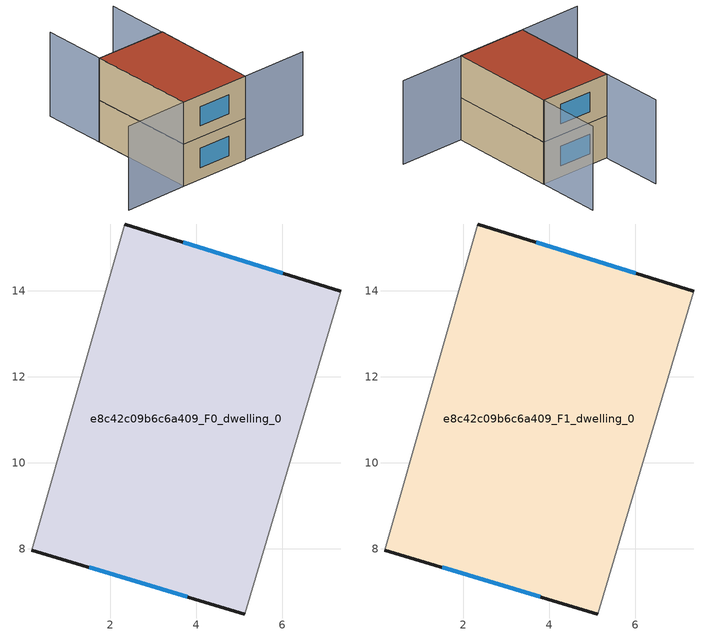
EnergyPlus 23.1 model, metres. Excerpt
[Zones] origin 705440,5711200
e8c42c09b6c6a409_F0_dwelling_0
 floor ground (EU_floor_Construction): 7.36,13.98 5.13,6.48 0.18,7.96 2.34,15.55 z0
 wall outside (EU_wall_Construction): 7.36,13.98 2.34,15.55 / 0.18,7.96 5.13,6.48 z0:3
 wall adiabatic (EU_wall_Construction): 5.13,6.48 7.36,13.98 / 2.34,15.55 0.18,7.96 z0:3
 window (EU_Window_Construction): 6.01,14.4 3.69,15.13 / 1.51,7.57 3.79,6.88 z0.81:2.19
e8c42c09b6c6a409_F1_dwelling_0
 floor to e8c42c09b6c6a409_F0_dwelling_0 (EU_floor_Construction): 7.36,13.98 5.13,6.48 0.17,7.96 2.34,15.55 z3
 wall outside (EU_wall_Construction): 7.36,13.98 2.34,15.55 / 0.18,7.96 5.13,6.48 z3:6
 wall adiabatic (EU_wall_Construction): 5.13,6.48 7.36,13.98 / 2.34,15.55 0.18,7.96 z3:6
 window (EU_Window_Construction): 6.01,14.4 3.69,15.13 / 1.51,7.57 3.79,6.88 z3.81:5.19
 roof outside (EU_roof_Construction): 5.13,6.48 7.36,13.98 2.34,15.55 0.18,7.96 z6
shading: 3.63,19.96 0.17,7.97 / 0.17,7.97 -4.32,9.26 / 9.78,5.11 5.13,6.48 / 5.13,6.48 8.66,18.41 z0:6
[Building]
EU S2 Campaign: North Axis=0; Terrain=City; Solar Distribution=FullExterior
[Site:Location]
London: Latitude=51.5; Longitude=-0.5; Time Zone=0; Elevation=25
[SizingPeriod:WeatherFileDays]
AnnualSizingPeriod: Begin Month=1; Begin Day of Month=1; End Month=12; End Day of Month=31; Day of Week for Start Day=Monday; Use Weather File Daylight Saving Period=No; Use Weather File Rain and Snow Indicators=No
[MATERIAL]
EU_InternalMass_Material: Roughness=MediumRough; Thickness=0.1; Conductivity=1; Density=1800; Specific Heat=900; Thermal Absorptance=0.9; Solar Absorptance=0.7; Visible Absorptance=0.7
[MATERIAL:NOMASS] Roughness=MediumRough; Thermal Absorptance=0.9; Solar Absorptance=0.7; Visible Absorptance=0.7
Name | Thermal Resistance
EU_wall_NoMass | 0.555556
EU_roof_NoMass | 0.510204
EU_floor_NoMass | 1.68919
[WINDOWMATERIAL:SIMPLEGLAZINGSYSTEM]
EU_Window_SimpleGlazing: UFactor=3.96; Solar Heat Gain Coefficient=0.85; Visible Transmittance=0.85
[CONSTRUCTION]
EU_wall_Construction: EU_wall_NoMass
EU_roof_Construction: EU_roof_NoMass
EU_floor_Construction: EU_floor_NoMass
EU_Window_Construction: EU_Window_SimpleGlazing
EU_InternalMass_Construction: EU_InternalMass_Material
[ZONE] Type=1; Multiplier=1; Ceiling Height=autocalculate; Volume=122.802; Floor Area=autocalculate; Part of Total Floor Area=Yes
e8c42c09b6c6a409_F0_dwelling_0; e8c42c09b6c6a409_F1_dwelling_0
[INTERNALMASS] Construction=EU_InternalMass_Construction; Surface Area=40.9338
Name | Zone or ZoneList
e8c42c09b6c6a409_F0_dwelling_0_EU_InternalMass | e8c42c09b6c6a409_F0_dwelling_0
e8c42c09b6c6a409_F1_dwelling_0_EU_InternalMass | e8c42c09b6c6a409_F1_dwelling_0
[OTHEREQUIPMENT] Fuel Type=Electricity; Design Level Calculation Method=Watts/Area; Power per Zone Floor Area=1; Fraction Latent=0; Fraction Radiant=0; Fraction Lost=0; Carbon Dioxide Generation Rate=0; EndUse Subcategory=EU_Step8_InternalGains
Name | Zone or ZoneList or Space or SpaceList | Schedule
EU_Step8_InternalGain_e8c42c09b6c6a409_F0_dwelling_0_f000 | e8c42c09b6c6a409_F0_dwelling_0 | EU_Step8_GainSchedule_e8c42c09b6c6a409_F0_dwelling_0_f000
EU_Step8_InternalGain_e8c42c09b6c6a409_F1_dwelling_0_f000 | e8c42c09b6c6a409_F1_dwelling_0 | EU_Step8_GainSchedule_e8c42c09b6c6a409_F1_dwelling_0_f000
[ZONEVENTILATION:DESIGNFLOWRATE] Schedule=EU_AlwaysOn; Design Flow Rate Calculation Method=AirChanges/Hour; Air Changes per Hour=0.48; Ventilation Type=Natural; Fan Pressure Rise=0; Fan Total Efficiency=1; Constant Term Coefficient=1; Temperature Term Coefficient=0; Velocity Term Coefficient=0; Velocity Squared Term Coefficient=0; Minimum Indoor Temperature=-100; Maximum Indoor Temperature=100; Delta Temperature=-100; Minimum Outdoor Temperature=-100; Maximum Outdoor Temperature=100; Maximum Wind Speed=40
Name | Zone or ZoneList or Space or SpaceList
EU_ConstantAir_e8c42c09b6c6a409_F0_dwelling_0 | e8c42c09b6c6a409_F0_dwelling_0
EU_ConstantAir_e8c42c09b6c6a409_F1_dwelling_0 | e8c42c09b6c6a409_F1_dwelling_0
[HVACTEMPLATE:THERMOSTAT] Constant Heating Setpoint=20; Constant Cooling Setpoint=50
EU_HeatOnly_e8c42c09b6c6a409_F0_dwelling_0; EU_HeatOnly_e8c42c09b6c6a409_F1_dwelling_0
[HVACTEMPLATE:ZONE:IDEALLOADSAIRSYSTEM] System Availability Schedule=EU_AlwaysOn; Maximum Heating Supply Air Temperature=50; Minimum Cooling Supply Air Temperature=13; Maximum Heating Supply Air Humidity Ratio=0.0156; Minimum Cooling Supply Air Humidity Ratio=0.0077; Heating Limit=NoLimit; Cooling Limit=NoLimit; Heating Availability Schedule=EU_AlwaysOn; Cooling Availability Schedule=EU_CoolingOff; Dehumidification Control Type=ConstantSensibleHeatRatio; Cooling Sensible Heat Ratio=0.7; Dehumidification Setpoint=60; Humidification Control Type=None; Humidification Setpoint=30; Outdoor Air Method=None; Outdoor Air Flow Rate per Person=0.00944; Outdoor Air Flow Rate per Zone Floor Area=0; Outdoor Air Flow Rate per Zone=0; Demand Controlled Ventilation Type=None; Outdoor Air Economizer Type=NoEconomizer; Heat Recovery Type=None; Sensible Heat Recovery Effectiveness=0.7; Latent Heat Recovery Effectiveness=0.65
Name | Template Thermostat
e8c42c09b6c6a409_F0_dwelling_0 | EU_HeatOnly_e8c42c09b6c6a409_F0_dwelling_0
e8c42c09b6c6a409_F1_dwelling_0 | EU_HeatOnly_e8c42c09b6c6a409_F1_dwelling_0
[SIZING:ZONE] Zone Cooling Design Supply Air Temperature Input Method=SupplyAirTemperature; Zone Cooling Design Supply Air Temperature=13; Zone Heating Design Supply Air Temperature Input Method=SupplyAirTemperature; Zone Heating Design Supply Air Temperature=50; Zone Cooling Design Supply Air Humidity Ratio=0.008; Zone Heating Design Supply Air Humidity Ratio=0.008; Cooling Design Air Flow Method=DesignDay; Cooling Design Air Flow Rate=0; Cooling Minimum Air Flow per Zone Floor Area=0.000762; Cooling Minimum Air Flow=0; Cooling Minimum Air Flow Fraction=0.2; Heating Design Air Flow Method=DesignDay; Heating Design Air Flow Rate=0; Heating Maximum Air Flow per Zone Floor Area=0.002032; Heating Maximum Air Flow=0.141576; Heating Maximum Air Flow Fraction=0.3; Account for Dedicated Outdoor Air System=No; Dedicated Outdoor Air System Control Strategy=NeutralSupplyAir; Dedicated Outdoor Air Low Setpoint Temperature for Design=autosize; Dedicated Outdoor Air High Setpoint Temperature for Design=autosize; Zone Load Sizing Method=Sensible Load Only No Latent Load; Zone Latent Cooling Design Supply Air Humidity Ratio Input Method=HumidityRatioDifference; Zone Cooling Design Supply Air Humidity Ratio Difference=0.005; Zone Latent Heating Design Supply Air Humidity Ratio Input Method=HumidityRatioDifference; Zone Humidification Design Supply Air Humidity Ratio Difference=0.005
e8c42c09b6c6a409_F0_dwelling_0; e8c42c09b6c6a409_F1_dwelling_0
[SCHEDULE:CONSTANT]
Name | Hourly Value
EU_AlwaysOn | 1
EU_CoolingOff | 0
[SCHEDULE:FILE] Column Number=1; Rows to Skip at Top=0; Number of Hours of Data=8760; Column Separator=Comma; Interpolate to Timestep=No; Minutes per Item=60; Adjust Schedule for Daylight Savings=Yes
Name | File
EU_Step8_GainSchedule_e8c42c09b6c6a409_F0_dwelling_0_f000 | ../../schedules/e8c42c09b6c6a409/e8c42c09b6c6a409_F0_dwelling_0_f000_gain.csv
EU_Step8_GainSchedule_e8c42c09b6c6a409_F1_dwelling_0_f000 | ../../schedules/e8c42c09b6c6a409/e8c42c09b6c6a409_F1_dwelling_0_f000_gain.csv
